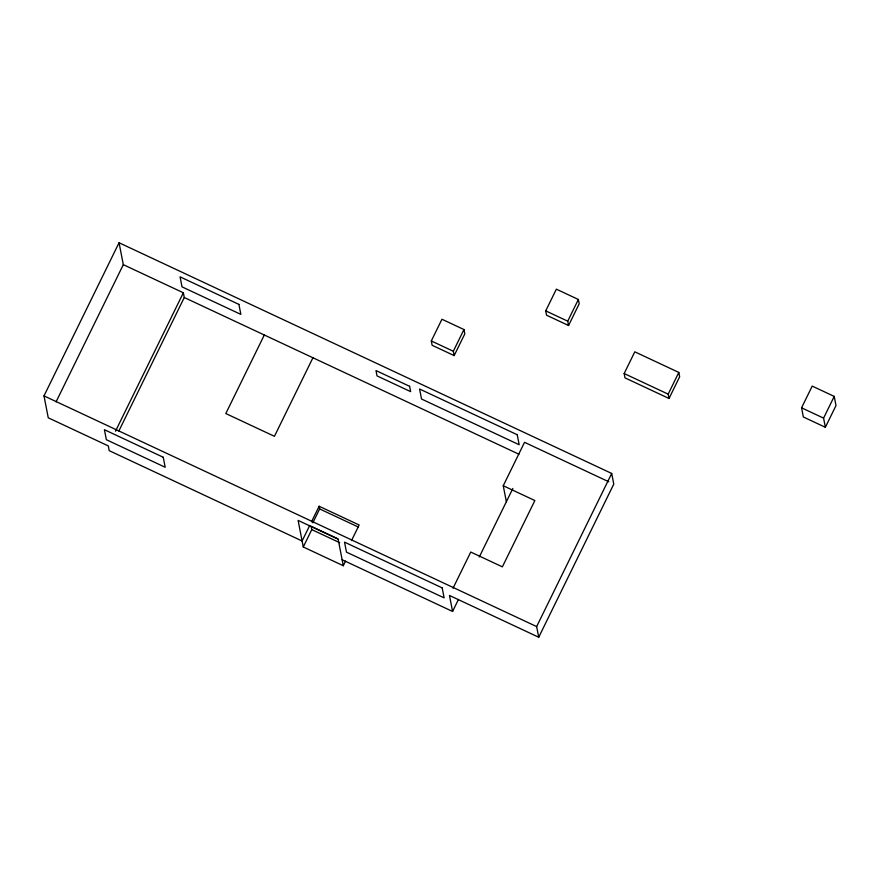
<?xml version="1.0" encoding="UTF-8"?>
<svg xmlns="http://www.w3.org/2000/svg" width="880" height="880" viewBox="0 0 880 880"><rect width="100%" height="100%" fill="white"/><g stroke="black" fill="none" stroke-linecap="round" stroke-linejoin="round"><path stroke-width="1.32" d="M309.738 525.415L302.104 540.991L109.208 450.659L108.284 445.907L48.257 417.802L44 395.89L119.053 242.748L611.699 473.451L613.778 484.11L538.725 637.252L449.471 595.463L452.584 611.457L342.133 559.735M56.067 401.874L123.31 264.66L119.053 242.748M115.5 431.211L183.348 292.776L123.31 264.66M118.822 431.057L184.272 297.517L183.348 292.776M264.308 335.005L225.808 413.545L274.439 436.315L312.928 357.775M311.498 521.829L319.132 506.253L359.15 524.997L351.516 540.573M312.84 522.819L319.649 508.926L319.132 506.253M345.565 561.099L343.299 565.73L303.27 546.986L311.784 529.617L311.135 526.295L337.821 538.78M431.31 340.956L441.947 319.242L463.958 329.549L464.805 333.883L454.157 355.597L432.146 345.29L431.31 340.956L453.321 351.263L454.157 355.597M453.321 351.263L463.958 329.549M545.721 310.871L556.358 289.168L578.369 299.475L579.205 303.798L568.568 325.512L546.557 315.205L545.721 310.871L567.732 321.178L568.568 325.512M567.732 321.178L578.369 299.475M453.024 588.225L470.756 552.046L502.37 566.852L534.864 500.544L503.25 485.738L524.535 442.321L608.817 481.789M452.584 611.457L458.491 599.39M479.281 556.985L512.864 488.466M624.162 373.538L634.799 351.824L678.821 372.438L679.657 376.772L669.02 398.486L624.998 377.872L624.162 373.538L668.184 394.152L669.02 398.486M538.725 637.252L536.646 626.582L611.699 473.451M668.184 394.152L678.821 372.438M801.57 407.814L812.207 386.1L834.218 396.407L836 405.57L825.363 427.284L803.352 416.977L801.57 407.814L823.581 418.121L825.363 427.284M823.581 418.121L834.218 396.407M184.272 297.517L518.958 454.245M319.649 508.926L358.457 527.098M44 395.89L536.646 626.582M311.784 529.617L339.68 542.685M503.25 485.738L506.363 501.732M343.299 565.73L338.129 539.154L298.111 520.41L303.27 546.986M238.898 304.392L180.07 276.848L182.006 286.847L240.845 314.391L238.898 304.392M517.242 434.742L419.584 389.015L421.531 399.014L519.178 444.741L517.242 434.742M409.607 386.309L375.991 370.568L377.025 375.892L410.641 391.633L409.607 386.309M163.24 457.259L104.412 429.704L106.359 439.703L165.187 467.258L163.24 457.259M442.178 587.884L344.531 542.146L346.478 552.145L444.125 597.872L442.178 587.884"/></g></svg>
